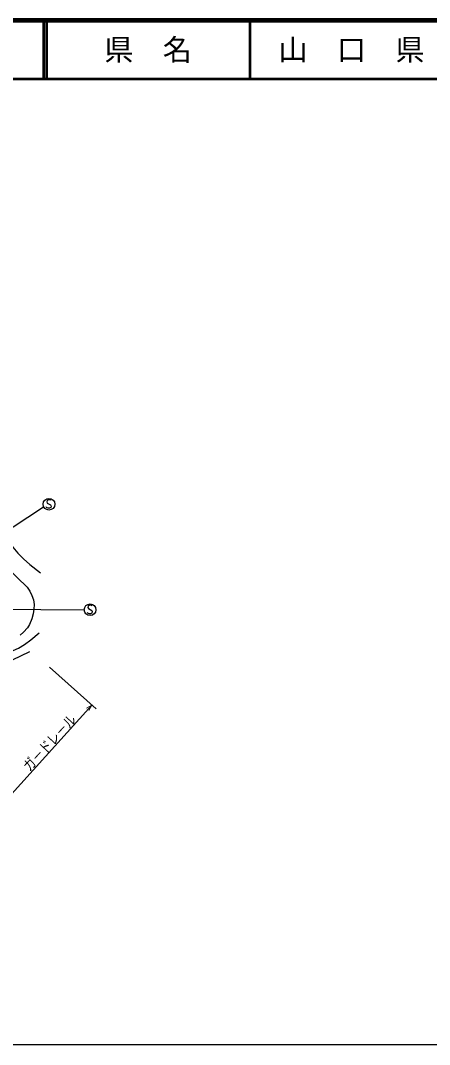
# Model space of a CAD drawing. Units: millimetres, scale not verified. Extents: x 40000 to 680000, y 20000 to 380000.
# Drawn here: x 293812 to 363711, y 205000 to 380000 of the extents above; entities that cross this region are included whole.
import ezdxf
from ezdxf.enums import TextEntityAlignment as Align

# ---------------------------------------------------------------- set-up
doc = ezdxf.new("R2010")
doc.units = ezdxf.units.MM
doc.header["$LTSCALE"] = 1000
for name, color, linetype, lineweight in [('M-BGD', 7, 'Continuous', 25), ('M-BGD-EXST', 7, 'Continuous', 25), ('M-STR-HTXT', 7, 'Continuous', 13), ('M-TTL', 2, 'Continuous', 140), ('M-TTL-BAND', 7, 'Continuous', 25), ('M-TTL-LINE', 7, 'Continuous', 50)]:
    doc.layers.add(name, color=color, linetype=linetype, lineweight=lineweight)
doc.layers.add('M-TTL-TXT', color=7, linetype='Continuous')
doc.styles.add('ＭＳ ゴシック', font='')
doc.styles.get('ＭＳ ゴシック').set_extended_font_data('MS Gothic')

msp = doc.modelspace()

# ---------------------------------------------------------------- linework, layer by layer
at = {"layer": 'M-BGD'}
for points in [[(284681, 303423), (285519, 302299), (286333, 301022), (288174, 297681), (289933, 294265), (290772, 292673), (291709, 291119), (292522, 289978), (293367, 288968), (294345, 287976), (295402, 287057), (297253, 285599)], [(288235, 289572), (294947, 283136), (295403, 282470), (295763, 281745), (296012, 280975), (296130, 280183), (296115, 279381), (295993, 278583), (295748, 277718), (295348, 276801), (294998, 276228), (294356, 275457), (293763, 274951)], [(280161, 265903), (282538, 267384), (284864, 268717), (286859, 269804), (288898, 270794), (291111, 271685), (293480, 272753), (294511, 273368), (295587, 274150), (297013, 275362)], [(278204, 261772), (279722, 262933), (281536, 264177), (285076, 266533), (288637, 268771), (290432, 269765), (292432, 270741), (295437, 272155)]]:
    msp.add_lwpolyline(points, dxfattribs=at)
at = {"layer": 'M-BGD-EXST'}
for p, q in [((298358, 297976), (298318, 297736)), ((298318, 297736), (298398, 297536)), ((298598, 298096), (298358, 297976)), ((298398, 297536), (298958, 297216)), ((298758, 298096), (298598, 298096)), ((298918, 298056), (298758, 298096)), ((298998, 297976), (298918, 298056)), ((297769, 296837), (283459, 287478)), ((298278, 296776), (298198, 296896)), ((298518, 296656), (298278, 296776)), ((298798, 296656), (298518, 296656)), ((298998, 296776), (298798, 296656)), ((298958, 297216), (299038, 297016)), ((299038, 297016), (298998, 296776)), ((305629, 280055), (305389, 279935)), ((305789, 280055), (305629, 280055)), ((305949, 280015), (305789, 280055)), ((306029, 279935), (305949, 280015)), ((304717, 279238), (284816, 279403)), ((305309, 278735), (305229, 278855)), ((305549, 278615), (305309, 278735)), ((305389, 279935), (305349, 279695)), ((305349, 279695), (305429, 279495)), ((305429, 279495), (305989, 279175)), ((305829, 278615), (305549, 278615)), ((306029, 278735), (305829, 278615)), ((305989, 279175), (306069, 278975)), ((306069, 278975), (306029, 278735))]:
    msp.add_line(p, q, dxfattribs=at)
for centre in [(298678, 297336), (305709, 279295)]:
    msp.add_circle(centre, 1000, dxfattribs=at)
at = {"layer": 'M-STR-HTXT'}
for p, q in [((298746, 269514), (306722, 262350)), ((305978, 263018), (291784, 247213)), ((305102, 262461), (305978, 263018)), ((305978, 263018), (305518, 262087))]:
    msp.add_line(p, q, dxfattribs=at)
at = {"layer": 'M-TTL'}
msp.add_line((680000, 380000), (40000, 380000), dxfattribs=at)
at = {"layer": 'M-TTL-BAND'}
msp.add_line((40000, 205000), (579000, 205000), dxfattribs=at)
at = {"layer": 'M-TTL-LINE'}
for p, q in [((297750, 380000), (297750, 370000)), ((298250, 380000), (298250, 370000)), ((333000, 380000), (333000, 370000)), ((40000, 370000), (680000, 370000))]:
    msp.add_line(p, q, dxfattribs=at)

# ---------------------------------------------------------------- texts
at = {"layer": 'M-STR-HTXT', "style": 'ＭＳ ゴシック', "width": 0.8}
msp.add_text('ガ－ドレ－ル', height=1833, rotation=47.3, dxfattribs=at).set_placement((295778, 251186), align=Align.BOTTOM_LEFT)
at = {"layer": 'M-TTL-TXT', "style": 'ＭＳ ゴシック'}
for s, p in [('県\u3000名', (315625, 375000)), ('山\u3000口\u3000県', (350375, 375000))]:
    msp.add_text(s, height=3666, dxfattribs=at).set_placement(p, align=Align.MIDDLE_CENTER)

doc.saveas('drawing.dxf')
